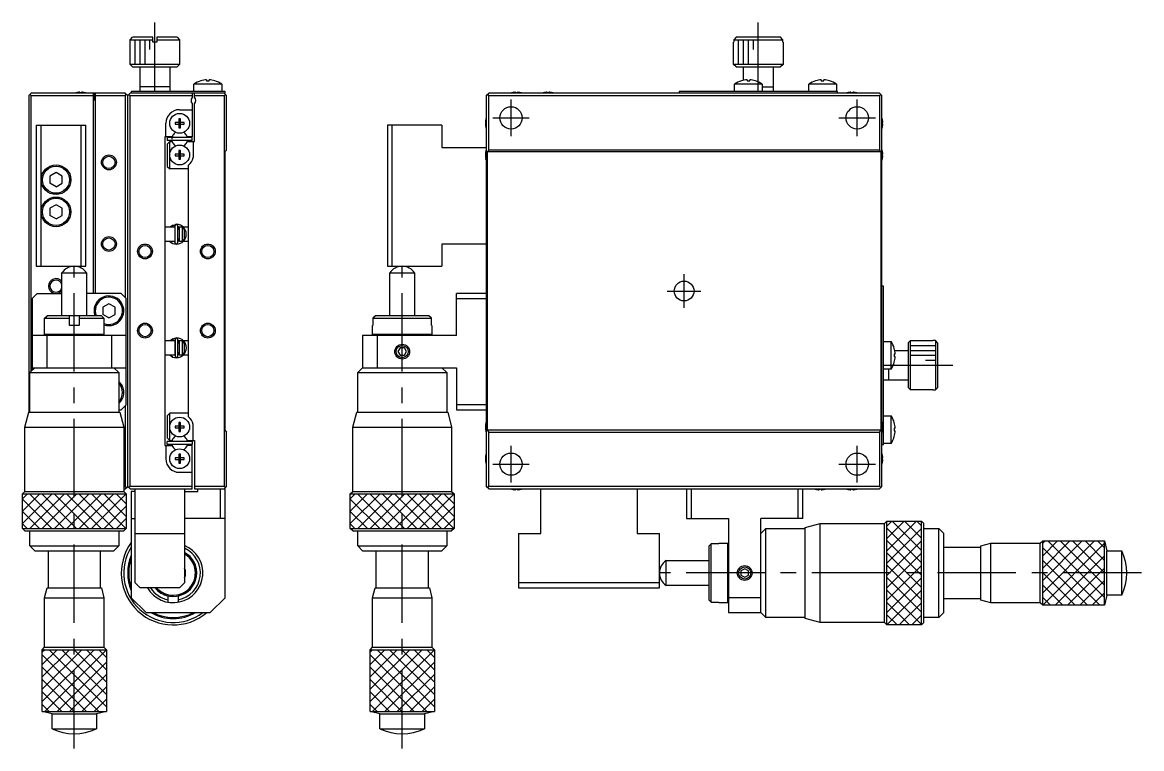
# Model space of a CAD drawing. Extents: x -3 to 483, y -8 to 308.
# Drawn here: x 257.1 to 483.4, y 85.8 to 232.6 of the extents above; entities that cross this region are included whole.
import ezdxf

# ---------------------------------------------------------------- set-up
doc = ezdxf.new("R2010")
doc.units = 0
doc.header["$LTSCALE"] = 0.5
doc.linetypes.add('CENTER', pattern=[50.8, 31.75, -6.35, 6.35, -6.35])
for name, color, linetype in [('MSM_CENTER', 1, 'CENTER'), ('MSM_CONTINUOUS', 7, 'CONTINUOUS'), ('MSM_NARROW', 5, 'CONTINUOUS')]:
    doc.layers.add(name, color=color, linetype=linetype)

msp = doc.modelspace()

# ---------------------------------------------------------------- linework, layer by layer
at = {"layer": 'MSM_CENTER'}
for p, q in [((283.94, 218.62), (283.94, 232.62)), ((405.94, 218.62), (405.94, 232.62)), ((355.94, 209.62), (355.94, 217.02)), ((425.94, 209.62), (425.94, 217.02)), ((352.24, 213.32), (359.64, 213.32)), ((422.24, 213.32), (429.64, 213.32)), ((267.64, 85.82), (267.64, 183.32)), ((333.94, 85.82), (333.94, 183.32)), ((390.94, 174.92), (390.94, 181.72)), ((387.54, 178.32), (394.34, 178.32)), ((431.24, 163.32), (445.24, 163.32)), ((355.94, 139.62), (355.94, 147.02)), ((425.94, 139.62), (425.94, 147.02)), ((352.24, 143.32), (359.64, 143.32)), ((422.24, 143.32), (429.64, 143.32)), ((483.44, 121.32), (385.94, 121.32))]:
    msp.add_line(p, q, dxfattribs=at)
at = {"layer": 'MSM_CONTINUOUS'}
for p, q in [((278.94, 229.12), (279.44, 229.62)), ((278.94, 229.12), (283.54, 229.12)), ((278.94, 224.12), (278.94, 229.12)), ((283.54, 229.62), (279.44, 229.62)), ((283.54, 228.62), (283.54, 229.62)), ((284.34, 228.62), (283.54, 228.62)), ((284.34, 229.62), (284.34, 228.62)), ((288.44, 229.62), (284.34, 229.62)), ((284.34, 229.12), (288.94, 229.12)), ((288.44, 229.62), (288.94, 229.12)), ((288.94, 229.12), (288.94, 224.12)), ((400.96, 228.62), (400.94, 228.62)), ((400.94, 224.12), (400.94, 228.62)), ((401.46, 229.62), (400.96, 229.12)), ((400.96, 229.12), (410.93, 229.12)), ((400.96, 229.12), (400.96, 228.62)), ((410.43, 229.62), (401.46, 229.62)), ((410.93, 229.12), (410.43, 229.62)), ((410.93, 228.62), (410.93, 229.12)), ((410.94, 228.62), (410.93, 228.62)), ((410.94, 228.62), (410.94, 224.12)), ((288.94, 224.12), (278.94, 224.12)), ((279.44, 223.62), (278.94, 224.12)), ((288.94, 224.12), (288.44, 223.62)), ((410.94, 224.12), (400.94, 224.12)), ((401.44, 223.62), (400.94, 224.12)), ((410.94, 224.12), (410.44, 223.62)), ((279.44, 223.62), (288.44, 223.62)), ((280.94, 218.62), (280.94, 223.62)), ((286.94, 223.62), (286.94, 218.62)), ((401.44, 223.62), (410.44, 223.62)), ((402.94, 220.91), (402.94, 223.62)), ((408.94, 223.62), (408.94, 218.62)), ((286.94, 219.62), (280.94, 219.62)), ((297.44, 220.16), (291.84, 220.16)), ((291.84, 218.62), (291.84, 220.16)), ((293.24, 220.82), (293.24, 220.81)), ((294.38, 221.01), (294.38, 220.81)), ((294.38, 220.81), (294.9, 220.81)), ((294.9, 220.81), (294.9, 221.01)), ((296.04, 220.81), (296.05, 220.82)), ((297.44, 220.16), (297.44, 218.62)), ((406.74, 220.16), (401.14, 220.16)), ((401.14, 218.62), (401.14, 220.16)), ((402.54, 220.82), (402.54, 220.81)), ((403.68, 221.01), (403.68, 220.81)), ((403.68, 220.81), (404.2, 220.81)), ((404.2, 220.81), (404.2, 221.01)), ((405.34, 220.81), (405.35, 220.82)), ((406.74, 220.16), (406.74, 218.62)), ((406.74, 219.62), (408.94, 219.62)), ((421.74, 220.16), (416.14, 220.16)), ((416.14, 218.62), (416.14, 220.16)), ((417.54, 220.82), (417.54, 220.81)), ((418.68, 221.01), (418.68, 220.81)), ((418.68, 220.81), (419.2, 220.81)), ((419.2, 220.81), (419.2, 221.01)), ((420.34, 220.81), (420.35, 220.82)), ((421.74, 220.16), (421.74, 218.62)), ((258.44, 217.82), (258.94, 218.32)), ((258.44, 217.82), (258.44, 153.82)), ((258.69, 218.07), (258.94, 217.82)), ((277.94, 218.32), (258.94, 218.32)), ((258.94, 217.82), (271.44, 217.82)), ((258.94, 162.12), (258.94, 217.82)), ((268.05, 218.4), (268.06, 218.39)), ((268.76, 218.51), (268.76, 218.39)), ((268.76, 218.39), (269.12, 218.39)), ((269.12, 218.39), (269.12, 218.51)), ((269.83, 218.39), (269.83, 218.4)), ((271.44, 218.32), (271.44, 177.82)), ((271.64, 218.32), (271.64, 216.92)), ((271.94, 177.82), (271.94, 218.32)), ((271.94, 217.82), (277.94, 217.82)), ((277.94, 218.32), (278.44, 217.82)), ((278.19, 218.07), (277.94, 217.82)), ((277.94, 217.82), (277.94, 177.02)), ((278.44, 217.82), (278.94, 218.32)), ((278.44, 138.82), (278.44, 217.82)), ((278.69, 218.07), (278.94, 217.82)), ((298.14, 218.32), (278.94, 218.32)), ((278.94, 217.82), (291.44, 217.82)), ((278.94, 138.82), (278.94, 217.82)), ((298.14, 218.62), (279.14, 218.62)), ((279.14, 218.62), (279.14, 218.32)), ((291.44, 218.32), (291.44, 217.42)), ((291.94, 217.48), (291.94, 218.32)), ((291.94, 217.82), (297.94, 217.82)), ((297.94, 218.32), (298.44, 217.82)), ((297.94, 217.82), (298.19, 218.07)), ((297.94, 217.82), (297.94, 138.82)), ((298.14, 218.32), (298.14, 218.62)), ((298.44, 206.82), (298.44, 217.82)), ((350.94, 217.82), (351.44, 218.32)), ((350.94, 217.82), (350.94, 138.82)), ((351.19, 218.07), (351.44, 217.82)), ((430.44, 218.32), (351.44, 218.32)), ((351.44, 217.82), (430.44, 217.82)), ((351.44, 206.82), (351.44, 217.82)), ((356.15, 218.4), (356.16, 218.39)), ((356.86, 218.51), (356.86, 218.39)), ((356.86, 218.39), (357.22, 218.39)), ((357.22, 218.39), (357.22, 218.51)), ((357.93, 218.39), (357.93, 218.4)), ((362.55, 218.4), (362.56, 218.39)), ((363.26, 218.51), (363.26, 218.39)), ((363.26, 218.39), (363.62, 218.39)), ((363.62, 218.39), (363.62, 218.51)), ((364.33, 218.39), (364.33, 218.4)), ((389.94, 218.62), (389.94, 218.32)), ((421.94, 218.62), (389.94, 218.62)), ((421.94, 218.32), (421.94, 218.62)), ((423.95, 218.4), (423.96, 218.39)), ((424.66, 218.51), (424.66, 218.39)), ((424.66, 218.39), (425.02, 218.39)), ((425.02, 218.39), (425.02, 218.51)), ((425.73, 218.39), (425.73, 218.4)), ((430.94, 217.82), (430.44, 218.32)), ((430.44, 217.82), (430.69, 218.07)), ((430.44, 217.82), (430.44, 206.82)), ((430.94, 138.82), (430.94, 217.82)), ((271.44, 216.92), (271.64, 216.92)), ((291.44, 216.22), (291.44, 209.52)), ((291.94, 208.52), (291.94, 216.16)), ((288.76, 213.11), (288.76, 212.4)), ((289.12, 213.11), (288.76, 213.11)), ((288.89, 214.97), (291.44, 214.97)), ((289.12, 212.4), (289.12, 213.11)), ((350.87, 213.11), (350.87, 213.11)), ((431.02, 213.11), (431.01, 213.11)), ((259.94, 211.82), (269.94, 211.82)), ((259.94, 211.82), (259.94, 183.32)), ((260.94, 183.32), (260.94, 211.82)), ((268.94, 211.82), (268.94, 183.32)), ((269.94, 183.32), (269.94, 211.82)), ((286.14, 209.52), (286.14, 212.22)), ((288.06, 212.4), (288.06, 212.04)), ((288.76, 212.4), (288.06, 212.4)), ((288.06, 212.04), (288.76, 212.04)), ((288.77, 212.39), (288.76, 212.4)), ((288.77, 212.05), (288.76, 212.04)), ((288.76, 212.04), (288.76, 211.34)), ((288.76, 211.34), (289.12, 211.34)), ((289.11, 212.39), (288.77, 212.39)), ((288.77, 212.39), (288.77, 212.05)), ((288.77, 212.05), (289.11, 212.05)), ((289.11, 212.39), (289.12, 212.4)), ((289.11, 212.05), (289.11, 212.39)), ((289.11, 212.05), (289.12, 212.04)), ((289.83, 212.4), (289.12, 212.4)), ((289.12, 212.04), (289.83, 212.04)), ((289.12, 211.34), (289.12, 212.04)), ((289.83, 212.04), (289.83, 212.4)), ((330.94, 211.82), (330.94, 183.32)), ((341.94, 211.82), (330.94, 211.82)), ((331.94, 183.32), (331.94, 211.82)), ((341.94, 211.82), (341.94, 207.32)), ((350.87, 212.4), (350.75, 212.4)), ((350.75, 212.04), (350.87, 212.04)), ((350.87, 212.04), (350.87, 212.4)), ((350.87, 211.33), (350.87, 211.34)), ((431.01, 212.4), (431.01, 212.04)), ((431.13, 212.4), (431.01, 212.4)), ((431.01, 212.04), (431.13, 212.04)), ((431.01, 211.34), (431.02, 211.33)), ((285.94, 209.52), (285.94, 147.12)), ((287.4, 209.52), (285.94, 209.52)), ((291.44, 209.32), (286.44, 209.32)), ((286.44, 209.32), (286.44, 208.72)), ((291.44, 208.72), (286.44, 208.72)), ((286.94, 208.52), (286.44, 208.02)), ((286.94, 203.02), (286.94, 208.52)), ((286.94, 208.52), (287.4, 208.52)), ((287.57, 209.82), (287.4, 209.52)), ((287.4, 208.52), (287.57, 208.23)), ((290.49, 209.52), (290.32, 209.82)), ((290.32, 208.23), (290.49, 208.52)), ((291.44, 209.52), (290.49, 209.52)), ((290.49, 208.52), (291.94, 208.52)), ((291.44, 208.72), (291.44, 209.32)), ((291.64, 208.52), (291.64, 205.3)), ((286.44, 208.02), (286.44, 203.52)), ((288.06, 206), (288.06, 205.64)), ((288.76, 206), (288.06, 206)), ((288.76, 206.71), (288.76, 206)), ((289.12, 206.71), (288.76, 206.71)), ((288.77, 205.99), (288.76, 206)), ((289.11, 205.99), (288.77, 205.99)), ((288.77, 205.99), (288.77, 205.65)), ((289.11, 205.99), (289.12, 206)), ((289.11, 205.65), (289.11, 205.99)), ((289.12, 206), (289.12, 206.71)), ((289.83, 206), (289.12, 206)), ((289.83, 205.64), (289.83, 206)), ((298.44, 206.82), (298.09, 206.47)), ((298.09, 206.47), (298.09, 150.17)), ((341.94, 207.32), (350.94, 207.32)), ((350.87, 206), (350.75, 206)), ((350.87, 206.71), (350.87, 206.71)), ((350.87, 205.64), (350.87, 206)), ((351.44, 206.82), (351.09, 206.47)), ((430.79, 206.47), (351.09, 206.47)), ((351.09, 206.47), (351.09, 150.17)), ((430.44, 206.82), (351.44, 206.82)), ((430.79, 206.47), (430.44, 206.82)), ((430.79, 150.17), (430.79, 206.47)), ((431.02, 206.71), (431.01, 206.71)), ((431.01, 206), (431.01, 205.64)), ((431.13, 206), (431.01, 206)), ((288.06, 205.64), (288.76, 205.64)), ((288.77, 205.65), (288.76, 205.64)), ((288.76, 205.64), (288.76, 204.94)), ((288.76, 204.94), (289.12, 204.94)), ((288.77, 205.65), (289.11, 205.65)), ((289.11, 205.65), (289.12, 205.64)), ((289.12, 205.64), (289.83, 205.64)), ((289.12, 204.94), (289.12, 205.64)), ((290.74, 152.9), (290.74, 203.74)), ((350.75, 205.64), (350.87, 205.64)), ((350.87, 204.93), (350.87, 204.94)), ((431.01, 205.64), (431.13, 205.64)), ((431.01, 204.94), (431.02, 204.93)), ((263.94, 202.26), (262.69, 201.54)), ((262.69, 201.54), (262.69, 200.1)), ((265.19, 201.54), (263.94, 202.26)), ((265.19, 200.1), (265.19, 201.54)), ((286.44, 203.52), (286.94, 203.02)), ((290.74, 203.02), (286.94, 203.02)), ((263.94, 199.38), (262.69, 200.1)), ((263.94, 199.38), (265.19, 200.1)), ((263.94, 195.76), (262.69, 195.04)), ((262.69, 195.04), (262.69, 193.6)), ((265.19, 195.04), (263.94, 195.76)), ((265.19, 193.6), (265.19, 195.04)), ((263.94, 192.88), (262.69, 193.6)), ((263.94, 192.88), (265.19, 193.6)), ((285.94, 191.32), (287.94, 191.32)), ((286.99, 191.32), (287.52, 191.65)), ((287.47, 191.63), (287.51, 191.64)), ((287.51, 191.64), (288.26, 191.8)), ((287.51, 191.64), (287.62, 191.32)), ((287.52, 191.65), (288.07, 191.65)), ((287.94, 191.32), (287.94, 188.32)), ((288.06, 190.98), (287.94, 191.21)), ((287.94, 190.82), (288.06, 190.82)), ((288.06, 188.03), (288.06, 191.58)), ((288.51, 191.58), (288.51, 188.03)), ((288.94, 191.21), (288.51, 191.34)), ((288.51, 190.82), (288.94, 190.82)), ((288.74, 190.82), (288.74, 191.29)), ((288.94, 188.32), (288.94, 191.32)), ((288.94, 191.32), (289.44, 191.32)), ((289.44, 191.32), (289.44, 188.32)), ((289.94, 190.74), (289.44, 191.27)), ((289.59, 191.32), (290.74, 191.32)), ((289.94, 188.9), (289.94, 190.74)), ((287.94, 188.32), (285.94, 188.32)), ((287.52, 187.96), (287.49, 187.97)), ((287.52, 187.96), (287.52, 187.96)), ((287.52, 187.96), (287.52, 187.96)), ((287.52, 187.96), (287.52, 187.96)), ((287.56, 187.94), (287.52, 187.96)), ((287.57, 187.94), (287.56, 187.94)), ((287.58, 187.94), (287.57, 187.94)), ((287.57, 187.94), (287.57, 187.94)), ((287.57, 187.94), (287.57, 187.94)), ((287.57, 187.94), (287.57, 187.94)), ((287.57, 187.94), (287.57, 187.94)), ((287.57, 187.94), (287.57, 187.94)), ((287.57, 187.94), (287.57, 187.94)), ((287.83, 188.32), (287.94, 188.29)), ((288.06, 188.82), (287.94, 188.82)), ((287.94, 188.4), (288.06, 188.63)), ((287.94, 188.29), (288.06, 188.27)), ((288.94, 188.82), (288.51, 188.82)), ((288.74, 188.32), (288.74, 188.82)), ((289.44, 188.32), (288.94, 188.32)), ((289.44, 188.38), (289.94, 188.9)), ((290.74, 188.32), (289.63, 188.32)), ((289.63, 188.32), (289.63, 188.32)), ((341.94, 187.82), (341.94, 183.32)), ((350.94, 187.82), (341.94, 187.82)), ((259.94, 183.32), (269.94, 183.32)), ((330.94, 183.32), (341.94, 183.32)), ((265.14, 181.98), (270.14, 181.98)), ((265.14, 173.32), (265.14, 181.98)), ((270.14, 181.98), (270.14, 173.32)), ((331.44, 181.98), (336.44, 181.98)), ((331.44, 173.32), (331.44, 181.98)), ((336.44, 181.98), (336.44, 173.32)), ((431.24, 179.32), (430.94, 179.32)), ((431.24, 147.32), (431.24, 179.32)), ((259.14, 176.82), (260.14, 177.82)), ((259.14, 176.82), (259.14, 162.32)), ((260.14, 177.82), (265.14, 177.82)), ((277.14, 177.82), (270.14, 177.82)), ((277.14, 177.82), (278.14, 176.82)), ((278.14, 155.32), (278.14, 176.82)), ((344.94, 169.32), (344.94, 177.82)), ((350.94, 177.82), (344.94, 177.82)), ((344.94, 176.82), (350.94, 176.82)), ((274.64, 175.76), (273.39, 175.04)), ((273.39, 175.04), (273.39, 173.6)), ((275.89, 175.04), (274.64, 175.76)), ((275.89, 173.6), (275.89, 175.04)), ((261.64, 172.82), (262.14, 173.32)), ((261.64, 172.82), (266.64, 172.82)), ((261.64, 169.52), (261.64, 172.82)), ((268.59, 173.32), (262.14, 173.32)), ((266.64, 171.32), (266.64, 173.32)), ((268.64, 173.32), (268.64, 171.32)), ((273.14, 173.32), (268.64, 173.32)), ((268.64, 172.82), (273.64, 172.82)), ((273.14, 173.32), (273.64, 172.82)), ((274.64, 172.88), (273.39, 173.6)), ((273.64, 172.82), (273.64, 169.52)), ((274.64, 172.88), (275.89, 173.6)), ((328.53, 173.32), (328.03, 172.82)), ((328.03, 172.82), (339.86, 172.82)), ((328.03, 172.82), (328.03, 171.32)), ((339.35, 173.32), (328.53, 173.32)), ((339.86, 172.82), (339.35, 173.32)), ((339.86, 171.32), (339.86, 172.82)), ((268.64, 171.32), (266.64, 171.32)), ((328.03, 171.32), (327.94, 171.32)), ((327.94, 169.52), (327.94, 171.32)), ((339.94, 171.32), (339.86, 171.32)), ((339.94, 171.32), (339.94, 169.52)), ((278.14, 169.32), (259.14, 169.32)), ((273.64, 169.52), (261.64, 169.52)), ((261.84, 169.32), (261.64, 169.52)), ((262.14, 162.82), (262.14, 169.32)), ((273.64, 169.52), (273.44, 169.32)), ((275.14, 169.32), (275.14, 162.82)), ((285.94, 168.32), (287.94, 168.32)), ((286.95, 168.32), (287.53, 168.68)), ((287.48, 168.67), (288.27, 168.84)), ((287.52, 168.68), (287.65, 168.32)), ((287.53, 168.69), (288.08, 168.68)), ((287.94, 168.32), (287.94, 165.32)), ((288.07, 168.02), (287.94, 168.25)), ((287.94, 167.82), (288.07, 167.82)), ((288.07, 165.07), (288.07, 168.62)), ((288.52, 168.62), (288.52, 165.07)), ((288.94, 168.25), (288.52, 168.38)), ((288.52, 167.82), (288.94, 167.82)), ((288.74, 167.82), (288.74, 168.32)), ((288.74, 168.32), (288.76, 168.32)), ((288.76, 168.32), (288.76, 168.32)), ((288.76, 168.32), (288.76, 168.32)), ((288.94, 165.32), (288.94, 168.32)), ((288.94, 168.32), (289.44, 168.32)), ((289.44, 168.32), (289.44, 165.32)), ((289.94, 167.74), (289.44, 168.27)), ((289.64, 168.32), (290.74, 168.32)), ((289.94, 165.9), (289.94, 167.74)), ((325.94, 169.32), (325.94, 162.82)), ((344.94, 169.32), (325.94, 169.32)), ((339.94, 169.52), (327.94, 169.52)), ((328.14, 169.32), (327.94, 169.52)), ((328.94, 162.82), (328.94, 169.32)), ((339.94, 169.52), (339.74, 169.32)), ((431.24, 168.12), (432.79, 168.12)), ((432.79, 162.52), (432.79, 168.12)), ((436.24, 167.82), (436.74, 168.32)), ((436.24, 167.82), (436.24, 158.82)), ((436.74, 158.32), (436.74, 168.32)), ((436.74, 168.32), (441.24, 168.32)), ((441.24, 168.31), (441.24, 168.32)), ((441.74, 168.31), (441.24, 168.31)), ((441.74, 168.31), (441.74, 158.34)), ((442.24, 167.8), (441.74, 168.31)), ((442.24, 158.84), (442.24, 167.8)), ((287.94, 165.32), (285.94, 165.32)), ((288.07, 165.82), (287.94, 165.82)), ((287.94, 165.43), (288.07, 165.67)), ((287.94, 165.33), (288.07, 165.31)), ((288.94, 165.82), (288.52, 165.82)), ((288.74, 165.36), (288.74, 165.82)), ((289.44, 165.32), (288.94, 165.32)), ((289.44, 165.38), (289.94, 165.9)), ((290.74, 165.32), (289.6, 165.32)), ((333.51, 166.82), (333.08, 166.07)), ((333.08, 166.07), (333.51, 165.32)), ((334.38, 166.82), (333.51, 166.82)), ((333.51, 165.32), (334.38, 165.32)), ((334.81, 166.07), (334.38, 166.82)), ((334.38, 165.32), (334.81, 166.07)), ((433.44, 166.72), (433.44, 166.72)), ((433.44, 165.58), (433.44, 165.06)), ((433.63, 165.58), (433.44, 165.58)), ((433.53, 166.32), (436.24, 166.32)), ((287.53, 165), (287.5, 165.01)), ((287.53, 165), (287.53, 165)), ((287.53, 165), (287.53, 165)), ((287.53, 165), (287.53, 165)), ((287.57, 164.98), (287.53, 165)), ((287.58, 164.98), (287.57, 164.98)), ((287.57, 164.98), (287.57, 164.98)), ((287.58, 164.97), (287.58, 164.98)), ((287.58, 164.98), (287.58, 164.98)), ((287.58, 164.98), (287.58, 164.98)), ((287.58, 164.98), (287.58, 164.98)), ((287.58, 164.98), (287.58, 164.98)), ((287.58, 164.97), (287.58, 164.97)), ((433.44, 165.06), (433.63, 165.06)), ((433.44, 163.92), (433.44, 163.92)), ((258.64, 161.82), (259.64, 162.82)), ((258.64, 161.82), (276.64, 161.82)), ((258.64, 153.82), (258.64, 161.82)), ((259.14, 162.82), (278.14, 162.82)), ((275.64, 162.82), (276.64, 161.82)), ((276.64, 161.82), (276.64, 153.82)), ((324.94, 161.82), (325.94, 162.82)), ((324.94, 161.82), (342.94, 161.82)), ((324.94, 153.82), (324.94, 161.82)), ((325.94, 162.82), (344.94, 162.82)), ((341.94, 162.82), (342.94, 161.82)), ((342.94, 161.82), (342.94, 153.82)), ((344.94, 162.82), (344.94, 154.32)), ((432.79, 162.52), (431.24, 162.52)), ((432.24, 162.52), (432.24, 160.32)), ((436.24, 160.32), (431.24, 160.32)), ((436.74, 158.32), (436.24, 158.82)), ((441.74, 158.34), (442.24, 158.84)), ((441.24, 158.32), (436.74, 158.32)), ((441.24, 158.32), (441.24, 158.34)), ((441.24, 158.34), (441.74, 158.34)), ((276.64, 154.32), (277.14, 154.32)), ((278.14, 155.32), (277.14, 154.32)), ((277.94, 155.12), (277.94, 138.82)), ((350.94, 155.32), (344.94, 155.32)), ((344.94, 154.32), (350.94, 154.32)), ((257.64, 150.82), (258.44, 153.82)), ((258.44, 153.82), (276.84, 153.82)), ((276.84, 153.82), (277.64, 150.82)), ((286.94, 153.62), (286.44, 153.12)), ((286.44, 153.12), (286.44, 148.62)), ((290.74, 153.62), (286.94, 153.62)), ((286.94, 148.12), (286.94, 153.62)), ((288.76, 151.71), (288.76, 151)), ((289.12, 151.71), (288.76, 151.71)), ((289.12, 151), (289.12, 151.71)), ((323.94, 150.82), (324.74, 153.82)), ((324.74, 153.82), (343.14, 153.82)), ((343.14, 153.82), (343.94, 150.82)), ((350.87, 151.71), (350.87, 151.71)), ((431.02, 151.71), (431.01, 151.71)), ((431.24, 153.12), (432.79, 153.12)), ((432.79, 147.52), (432.79, 153.12)), ((433.44, 151.72), (433.44, 151.72)), ((257.64, 150.82), (277.64, 150.82)), ((257.64, 137.82), (257.64, 150.82)), ((277.64, 150.82), (277.64, 137.82)), ((288.06, 151), (288.06, 150.64)), ((288.76, 151), (288.06, 151)), ((288.06, 150.64), (288.76, 150.64)), ((288.77, 150.99), (288.76, 151)), ((288.77, 150.65), (288.76, 150.64)), ((288.76, 150.64), (288.76, 149.94)), ((288.76, 149.94), (289.12, 149.94)), ((289.11, 150.99), (288.77, 150.99)), ((288.77, 150.99), (288.77, 150.65)), ((288.77, 150.65), (289.11, 150.65)), ((289.11, 150.99), (289.12, 151)), ((289.11, 150.65), (289.11, 150.99)), ((289.11, 150.65), (289.12, 150.64)), ((289.83, 151), (289.12, 151)), ((289.12, 150.64), (289.83, 150.64)), ((289.12, 149.94), (289.12, 150.64)), ((289.83, 150.64), (289.83, 151)), ((291.64, 148.12), (291.64, 151.34)), ((298.09, 150.17), (298.44, 149.82)), ((298.44, 138.82), (298.44, 149.82)), ((323.94, 150.82), (343.94, 150.82)), ((323.94, 137.82), (323.94, 150.82)), ((343.94, 150.82), (343.94, 137.82)), ((350.87, 151), (350.75, 151)), ((350.75, 150.64), (350.87, 150.64)), ((350.87, 150.64), (350.87, 151)), ((350.87, 149.93), (350.87, 149.94)), ((430.79, 150.17), (351.09, 150.17)), ((351.09, 150.17), (351.44, 149.82)), ((351.44, 149.82), (430.44, 149.82)), ((351.44, 138.82), (351.44, 149.82)), ((430.44, 149.82), (430.79, 150.17)), ((430.44, 149.82), (430.44, 138.82)), ((431.01, 151), (431.01, 150.64)), ((431.13, 151), (431.01, 151)), ((431.01, 150.64), (431.13, 150.64)), ((431.01, 149.94), (431.02, 149.93)), ((433.44, 150.58), (433.44, 150.06)), ((433.63, 150.58), (433.44, 150.58)), ((433.44, 150.06), (433.63, 150.06)), ((285.94, 147.12), (287.4, 147.12)), ((286.14, 147.12), (286.14, 144.42)), ((286.44, 148.62), (286.94, 148.12)), ((291.44, 147.92), (286.44, 147.92)), ((286.44, 147.32), (286.44, 147.92)), ((291.44, 147.32), (286.44, 147.32)), ((286.94, 148.12), (287.4, 148.12)), ((287.4, 148.12), (287.57, 148.42)), ((287.57, 146.83), (287.4, 147.12)), ((290.32, 148.42), (290.49, 148.12)), ((290.49, 147.12), (290.32, 146.83)), ((290.49, 148.12), (291.94, 148.12)), ((291.44, 147.12), (290.49, 147.12)), ((291.44, 147.92), (291.44, 147.32)), ((291.44, 138.32), (291.44, 147.12)), ((291.94, 148.12), (291.94, 138.32)), ((430.94, 147.32), (431.24, 147.32)), ((432.79, 147.52), (431.24, 147.52)), ((433.44, 148.92), (433.44, 148.92)), ((288.76, 145.31), (288.76, 144.6)), ((289.12, 145.31), (288.76, 145.31)), ((289.12, 144.6), (289.12, 145.31)), ((350.87, 145.31), (350.87, 145.31)), ((431.02, 145.31), (431.01, 145.31)), ((288.06, 144.6), (288.06, 144.24)), ((288.76, 144.6), (288.06, 144.6)), ((288.06, 144.24), (288.76, 144.24)), ((288.77, 144.59), (288.76, 144.6)), ((288.77, 144.25), (288.76, 144.24)), ((288.76, 144.24), (288.76, 143.54)), ((288.76, 143.54), (289.12, 143.54)), ((289.11, 144.59), (288.77, 144.59)), ((288.77, 144.59), (288.77, 144.25)), ((288.77, 144.25), (289.11, 144.25)), ((289.11, 144.59), (289.12, 144.6)), ((289.11, 144.25), (289.11, 144.59)), ((289.11, 144.25), (289.12, 144.24)), ((289.83, 144.6), (289.12, 144.6)), ((289.12, 144.24), (289.83, 144.24)), ((289.12, 143.54), (289.12, 144.24)), ((289.83, 144.24), (289.83, 144.6)), ((350.87, 144.6), (350.75, 144.6)), ((350.75, 144.24), (350.87, 144.24)), ((350.87, 144.24), (350.87, 144.6)), ((350.87, 143.53), (350.87, 143.54)), ((431.01, 144.6), (431.01, 144.24)), ((431.13, 144.6), (431.01, 144.6)), ((431.01, 144.24), (431.13, 144.24)), ((431.01, 143.54), (431.02, 143.53)), ((288.89, 141.67), (291.44, 141.67)), ((277.94, 138.82), (277.64, 138.82)), ((277.64, 138.32), (277.94, 138.32)), ((277.94, 138.82), (278.19, 138.57)), ((277.94, 138.32), (278.44, 138.82)), ((278.44, 138.82), (278.94, 138.32)), ((278.94, 138.82), (278.69, 138.57)), ((291.44, 138.82), (278.94, 138.82)), ((278.94, 138.32), (291.44, 138.32)), ((279.94, 119.32), (279.94, 138.32)), ((289.94, 138.32), (289.94, 119.32)), ((297.94, 138.82), (291.94, 138.82)), ((291.94, 138.32), (298.14, 138.32)), ((292.64, 137.82), (292.64, 138.32)), ((297.14, 138.32), (297.14, 132.32)), ((298.44, 138.82), (297.94, 138.32)), ((298.19, 138.57), (297.94, 138.82)), ((298.14, 116.32), (298.14, 138.32)), ((351.44, 138.32), (350.94, 138.82)), ((351.44, 138.82), (351.19, 138.57)), ((430.44, 138.82), (351.44, 138.82)), ((351.44, 138.32), (430.44, 138.32)), ((356.16, 138.25), (356.15, 138.25)), ((356.86, 138.25), (356.86, 138.13)), ((357.22, 138.25), (356.86, 138.25)), ((357.22, 138.13), (357.22, 138.25)), ((357.93, 138.25), (357.93, 138.25)), ((361.94, 129.32), (361.94, 138.32)), ((381.44, 138.32), (381.44, 129.32)), ((391.44, 138.32), (391.44, 132.32)), ((392.44, 132.32), (392.44, 138.32)), ((413.94, 138.32), (413.94, 132.32)), ((414.94, 132.32), (414.94, 138.32)), ((417.56, 138.25), (417.55, 138.25)), ((418.26, 138.25), (418.26, 138.13)), ((418.62, 138.25), (418.26, 138.25)), ((418.62, 138.13), (418.62, 138.25)), ((419.33, 138.25), (419.33, 138.25)), ((423.96, 138.25), (423.95, 138.25)), ((424.66, 138.25), (424.66, 138.13)), ((425.02, 138.25), (424.66, 138.25)), ((425.02, 138.13), (425.02, 138.25)), ((425.73, 138.25), (425.73, 138.25)), ((430.44, 138.32), (430.94, 138.82)), ((430.69, 138.57), (430.44, 138.82)), ((257.14, 137.32), (257.64, 137.82)), ((257.14, 137.32), (278.14, 137.32)), ((257.14, 130.32), (257.14, 137.32)), ((257.64, 137.82), (277.64, 137.82)), ((277.64, 137.82), (278.14, 137.32)), ((278.14, 137.32), (278.14, 130.32)), ((279.94, 137.82), (279.14, 137.82)), ((279.14, 137.82), (279.14, 116.32)), ((289.94, 137.82), (292.64, 137.82)), ((323.44, 137.32), (323.94, 137.82)), ((323.44, 137.32), (344.44, 137.32)), ((323.44, 130.32), (323.44, 137.32)), ((323.94, 137.82), (343.94, 137.82)), ((343.94, 137.82), (344.44, 137.32)), ((344.44, 137.32), (344.44, 130.32)), ((279.14, 132.32), (279.94, 132.32)), ((298.14, 132.32), (289.94, 132.32)), ((391.44, 132.32), (399.94, 132.32)), ((399.94, 132.32), (399.94, 113.32)), ((414.94, 132.32), (406.44, 132.32)), ((406.44, 113.32), (406.44, 132.32)), ((415.44, 130.52), (418.44, 131.32)), ((418.44, 111.32), (418.44, 131.32)), ((418.44, 131.32), (431.44, 131.32)), ((431.44, 131.32), (431.94, 131.82)), ((431.44, 111.32), (431.44, 131.32)), ((431.94, 110.82), (431.94, 131.82)), ((431.94, 131.82), (438.94, 131.82)), ((438.94, 110.82), (438.94, 131.82)), ((438.94, 131.82), (439.44, 131.32)), ((439.44, 111.32), (439.44, 131.32)), ((257.14, 130.32), (278.14, 130.32)), ((257.64, 129.82), (257.14, 130.32)), ((257.64, 129.82), (277.64, 129.82)), ((258.64, 126.82), (258.64, 129.82)), ((276.64, 129.82), (276.64, 126.82)), ((278.14, 130.32), (277.64, 129.82)), ((279.94, 129.32), (289.94, 129.32)), ((323.44, 130.32), (344.44, 130.32)), ((323.94, 129.82), (323.44, 130.32)), ((323.94, 129.82), (343.94, 129.82)), ((324.94, 126.82), (324.94, 129.82)), ((342.94, 129.82), (342.94, 126.82)), ((344.44, 130.32), (343.94, 129.82)), ((357.44, 129.32), (361.94, 129.32)), ((357.44, 129.32), (357.44, 118.32)), ((381.44, 129.32), (385.94, 129.32)), ((385.94, 118.32), (385.94, 129.32)), ((406.44, 129.32), (407.44, 130.32)), ((407.44, 112.32), (407.44, 130.32)), ((407.44, 130.32), (415.44, 130.32)), ((415.44, 112.12), (415.44, 130.52)), ((439.44, 130.32), (442.44, 130.32)), ((442.44, 112.32), (442.44, 130.32)), ((442.44, 130.32), (443.44, 129.32)), ((443.44, 113.32), (443.44, 129.32)), ((258.64, 126.82), (276.64, 126.82)), ((259.64, 125.82), (258.64, 126.82)), ((276.64, 126.82), (275.64, 125.82)), ((324.94, 126.82), (342.94, 126.82)), ((325.94, 125.82), (324.94, 126.82)), ((342.94, 126.82), (341.94, 125.82)), ((396.44, 127.24), (395.94, 126.73)), ((395.94, 126.73), (395.94, 115.91)), ((397.94, 127.24), (396.44, 127.24)), ((396.44, 115.41), (396.44, 127.24)), ((397.94, 127.32), (397.94, 127.24)), ((397.94, 127.32), (399.74, 127.32)), ((399.74, 127.32), (399.74, 115.32)), ((399.74, 127.32), (399.94, 127.12)), ((450.94, 126.82), (452.94, 127.32)), ((450.94, 115.82), (450.94, 126.82)), ((452.94, 115.32), (452.94, 127.32)), ((452.94, 127.32), (462.94, 127.32)), ((462.94, 127.32), (463.44, 127.82)), ((462.94, 115.32), (462.94, 127.32)), ((463.44, 114.82), (463.44, 127.82)), ((463.44, 127.82), (475.94, 127.82)), ((475.94, 114.82), (475.94, 127.82)), ((475.94, 127.82), (476.44, 125.82)), ((259.64, 125.82), (275.64, 125.82)), ((262.39, 118.32), (262.39, 125.82)), ((272.89, 125.82), (272.89, 118.32)), ((325.94, 125.82), (341.94, 125.82)), ((328.69, 118.32), (328.69, 125.82)), ((339.19, 125.82), (339.19, 118.32)), ((443.44, 126.57), (450.94, 126.57)), ((476.44, 116.82), (476.44, 125.82)), ((476.44, 125.82), (479.43, 125.82)), ((479.43, 116.82), (479.43, 125.82)), ((387.28, 118.82), (387.28, 123.82)), ((387.28, 123.82), (395.94, 123.82)), ((403.19, 122.19), (402.44, 121.75)), ((402.44, 121.75), (402.44, 120.89)), ((402.44, 120.89), (403.19, 120.46)), ((403.94, 121.75), (403.19, 122.19)), ((403.19, 120.46), (403.94, 120.89)), ((403.94, 120.89), (403.94, 121.75)), ((261.64, 116.32), (262.14, 118.32)), ((262.14, 118.32), (273.14, 118.32)), ((273.14, 118.32), (273.64, 116.32)), ((280.94, 118.32), (279.94, 119.32)), ((288.94, 118.32), (280.94, 118.32)), ((289.94, 119.32), (288.94, 118.32)), ((327.94, 116.32), (328.44, 118.32)), ((328.44, 118.32), (339.44, 118.32)), ((339.44, 118.32), (339.94, 116.32)), ((385.94, 119.32), (357.44, 119.32)), ((357.44, 118.32), (385.94, 118.32)), ((395.94, 118.82), (387.28, 118.82)), ((261.64, 116.32), (273.64, 116.32)), ((261.64, 106.32), (261.64, 116.32)), ((273.64, 116.32), (273.64, 106.32)), ((282.14, 113.32), (279.14, 116.32)), ((286.64, 115.41), (286.64, 116.93)), ((288.64, 116.93), (288.64, 115.41)), ((298.14, 116.32), (295.14, 113.32)), ((327.94, 116.32), (339.94, 116.32)), ((327.94, 106.32), (327.94, 116.32)), ((339.94, 116.32), (339.94, 106.32)), ((395.94, 115.91), (396.44, 115.41)), ((399.94, 115.52), (399.74, 115.32)), ((406.44, 116.32), (399.94, 116.32)), ((450.94, 116.07), (443.44, 116.07)), ((452.94, 115.32), (450.94, 115.82)), ((476.44, 116.82), (475.94, 114.82)), ((479.43, 116.82), (476.44, 116.82)), ((282.14, 113.32), (295.14, 113.32)), ((396.44, 115.41), (397.94, 115.41)), ((397.94, 115.41), (397.94, 115.32)), ((399.74, 115.32), (397.94, 115.32)), ((399.94, 113.32), (406.44, 113.32)), ((407.44, 112.32), (406.44, 113.32)), ((443.44, 113.32), (442.44, 112.32)), ((462.94, 115.32), (452.94, 115.32)), ((463.44, 114.82), (462.94, 115.32)), ((475.94, 114.82), (463.44, 114.82)), ((415.44, 112.32), (407.44, 112.32)), ((418.44, 111.32), (415.44, 112.12)), ((431.44, 111.32), (418.44, 111.32)), ((431.94, 110.82), (431.44, 111.32)), ((439.44, 111.32), (438.94, 110.82)), ((442.44, 112.32), (439.44, 112.32)), ((438.94, 110.82), (431.94, 110.82)), ((261.14, 105.82), (261.64, 106.32)), ((261.14, 105.82), (274.14, 105.82)), ((261.14, 93.32), (261.14, 105.82)), ((261.64, 106.32), (273.64, 106.32)), ((273.64, 106.32), (274.14, 105.82)), ((274.14, 105.82), (274.14, 93.32)), ((327.44, 105.82), (327.94, 106.32)), ((327.44, 105.82), (340.44, 105.82)), ((327.44, 93.32), (327.44, 105.82)), ((327.94, 106.32), (339.94, 106.32)), ((339.94, 106.32), (340.44, 105.82)), ((340.44, 105.82), (340.44, 93.32)), ((261.14, 93.32), (274.14, 93.32)), ((263.14, 92.82), (261.14, 93.32)), ((263.14, 92.82), (272.14, 92.82)), ((263.14, 89.83), (263.14, 92.82)), ((274.14, 93.32), (272.14, 92.82)), ((272.14, 92.82), (272.14, 89.83)), ((327.44, 93.32), (340.44, 93.32)), ((329.44, 92.82), (327.44, 93.32)), ((329.44, 92.82), (338.44, 92.82)), ((329.44, 89.83), (329.44, 92.82)), ((340.44, 93.32), (338.44, 92.82)), ((338.44, 92.82), (338.44, 89.83)), ((263.14, 89.83), (272.14, 89.83)), ((329.44, 89.83), (338.44, 89.83))]:
    msp.add_line(p, q, dxfattribs=at)
for centre, radius in [((355.94, 213.32), 2.25), ((425.94, 213.32), 2.25), ((288.94, 212.22), 2), ((288.94, 205.82), 2), ((263.94, 200.82), 3), ((274.64, 204.32), 1.23), ((263.94, 200.82), 2.75), ((263.94, 194.32), 3), ((263.94, 194.32), 2.75), ((274.64, 187.82), 1.23), ((281.94, 186.32), 1.23), ((294.64, 186.32), 1.23), ((390.94, 178.32), 2), ((281.94, 170.32), 1.23), ((294.64, 170.32), 1.23), ((333.94, 166.07), 1.23), ((288.94, 150.82), 2), ((288.94, 144.42), 2), ((355.94, 143.32), 2.25), ((425.94, 143.32), 2.25), ((403.19, 121.32), 1.23)]:
    msp.add_circle(centre, radius, dxfattribs=at)
for centre, radius, start, end in [((294.64, 216.02), 5, 106.2858, 124.0558), ((294.64, 216.02), 4.99, 92.9848, 106.2726), ((294.64, 216.02), 4.99, 73.7274, 87.0152), ((294.64, 216.02), 5, 55.9442, 73.7142), ((403.94, 216.02), 5, 106.2858, 124.0558), ((403.94, 216.02), 4.99, 92.9848, 106.2726), ((403.94, 216.02), 4.99, 73.7274, 87.0152), ((403.94, 216.02), 5, 55.9442, 73.7142), ((418.94, 216.02), 5, 106.2858, 124.0558), ((418.94, 216.02), 4.99, 92.9848, 106.2726), ((418.94, 216.02), 4.99, 73.7274, 87.0152), ((418.94, 216.02), 5, 55.9442, 73.7142), ((268.94, 215.32), 3.2, 106.1225, 110.3641), ((268.94, 215.32), 3.19, 93.2297, 106.1067), ((268.94, 215.32), 3.19, 73.8933, 86.7703), ((268.94, 215.32), 3.2, 69.6359, 73.8775), ((292.24, 216.82), 1, 143.1301, 216.8699), ((291.19, 216.82), 1, 318.5904, 41.4096), ((357.04, 215.32), 3.2, 106.1225, 110.3641), ((357.04, 215.32), 3.19, 93.2297, 106.1067), ((357.04, 215.32), 3.19, 73.8933, 86.7703), ((357.04, 215.32), 3.2, 69.6359, 73.8775), ((363.44, 215.32), 3.2, 106.1225, 110.3641), ((363.44, 215.32), 3.19, 93.2297, 106.1067), ((363.44, 215.32), 3.19, 73.8933, 86.7703), ((363.44, 215.32), 3.2, 69.6359, 73.8775), ((424.84, 215.32), 3.2, 106.1225, 110.3641), ((424.84, 215.32), 3.19, 93.2297, 106.1067), ((424.84, 215.32), 3.19, 73.8933, 86.7703), ((424.84, 215.32), 3.2, 69.6359, 73.8775), ((288.89, 212.22), 2.75, 90, 180), ((353.94, 212.22), 3.19, 163.8933, 176.7703), ((353.94, 212.22), 3.2, 159.6359, 163.8775), ((427.94, 212.22), 3.2, 16.1225, 20.3641), ((427.94, 212.22), 3.19, 3.2297, 16.1067), ((353.94, 212.22), 3.19, 183.2297, 196.1067), ((353.94, 212.22), 3.2, 196.1225, 200.3641), ((427.94, 212.22), 3.2, 339.6359, 343.8775), ((427.94, 212.22), 3.19, 343.8933, 356.7703), ((288.94, 209.02), 1.59, 150, 180), ((288.94, 209.02), 1.59, 190.8931, 210), ((288.94, 209.02), 1.59, 135, 150), ((288.94, 209.02), 1.59, 210, 225), ((289.06, 208.91), 1.75, 121.8865, 135.0044), ((288.94, 209.02), 1.59, 120.4332, 135), ((288.83, 208.91), 1.75, 44.9956, 58.1135), ((288.94, 209.02), 1.59, 45, 59.5668), ((288.94, 209.02), 1.59, 30, 45), ((288.94, 209.02), 1.59, 315, 330), ((288.94, 209.02), 1.59, 10.8931, 30), ((288.94, 209.02), 1.59, 330, 349.107), ((289.06, 209.14), 1.75, 224.9956, 238.1135), ((288.94, 209.02), 1.59, 225, 239.5667), ((288.83, 209.14), 1.75, 301.8865, 315.0044), ((288.94, 209.02), 1.59, 300.4333, 315), ((353.94, 205.82), 3.19, 163.8933, 176.7703), ((353.94, 205.82), 3.2, 159.6359, 163.8775), ((427.94, 205.82), 3.2, 16.1225, 20.3641), ((427.94, 205.82), 3.19, 3.2297, 16.1067), ((288.94, 205.82), 2.75, 310.8852, 349.0575), ((353.94, 205.82), 3.19, 183.2297, 196.1067), ((353.94, 205.82), 3.2, 196.1225, 200.3641), ((427.94, 205.82), 3.2, 339.6359, 343.8775), ((427.94, 205.82), 3.19, 343.8933, 356.7703), ((288.29, 191.58), 0.225, 0, 180), ((288.29, 189.8), 2, 270.813, 89.262), ((288.29, 189.81), 2, 227.8968, 269.1406), ((288.29, 188.03), 0.225, 180, 0), ((267.64, 180.32), 3, 33.5573, 146.4427), ((333.94, 180.32), 3, 33.5573, 146.4427), ((263.94, 179.32), 1.23, 12.5764, 347.4236), ((274.64, 174.32), 3, 250.5288, 199.4712), ((274.64, 174.32), 2.75, 248.6763, 201.3237), ((288.3, 168.62), 0.225, 0, 180), ((288.3, 166.84), 2, 270.813, 89.262), ((428.64, 165.32), 5, 16.2858, 34.0558), ((288.3, 166.85), 2, 229.5403, 269.1362), ((428.64, 165.32), 4.99, 2.9848, 16.2726), ((288.3, 165.07), 0.225, 180, 0), ((428.64, 165.32), 5, 325.9442, 343.7142), ((428.64, 165.32), 4.99, 343.7274, 357.0152), ((274.64, 157.82), 3, 311.8103, 48.1897), ((274.64, 157.82), 2.75, 316.6582, 43.3418), ((288.94, 150.82), 2.75, 10.9425, 49.1148), ((353.94, 150.82), 3.19, 163.8933, 176.7703), ((353.94, 150.82), 3.2, 159.6359, 163.8775), ((427.94, 150.82), 3.2, 16.1225, 20.3641), ((427.94, 150.82), 3.19, 3.2297, 16.1067), ((428.64, 150.32), 5, 16.2858, 34.0558), ((428.64, 150.32), 4.99, 2.9848, 16.2726), ((353.94, 150.82), 3.19, 183.2297, 196.1067), ((353.94, 150.82), 3.2, 196.1225, 200.3641), ((427.94, 150.82), 3.2, 339.6359, 343.8775), ((427.94, 150.82), 3.19, 343.8933, 356.7703), ((428.64, 150.32), 4.99, 343.7274, 357.0152), ((288.94, 147.62), 1.59, 150, 169.1069), ((288.94, 147.62), 1.59, 190.893, 210), ((288.94, 147.62), 1.59, 135, 150), ((289.06, 147.51), 1.75, 121.8865, 135.0044), ((288.94, 147.62), 1.59, 120.4333, 135), ((288.83, 147.51), 1.75, 44.9956, 58.1135), ((288.94, 147.62), 1.59, 45, 59.5667), ((288.94, 147.62), 1.59, 30, 45), ((288.94, 147.62), 1.59, 10.8931, 30), ((288.94, 147.62), 1.59, 330, 349.107), ((428.64, 150.32), 5, 325.9442, 343.7142), ((288.94, 147.62), 1.59, 210, 225), ((289.06, 147.74), 1.75, 224.9956, 238.1135), ((288.94, 147.62), 1.59, 225, 239.5668), ((288.83, 147.74), 1.75, 301.8865, 315.0044), ((288.94, 147.62), 1.59, 300.4332, 315), ((288.94, 147.62), 1.59, 315, 330), ((353.94, 144.42), 3.19, 163.8933, 176.7703), ((353.94, 144.42), 3.2, 159.6359, 163.8775), ((427.94, 144.42), 3.2, 16.1225, 20.3641), ((427.94, 144.42), 3.19, 3.2297, 16.1067), ((288.89, 144.42), 2.75, 180, 270), ((353.94, 144.42), 3.19, 183.2297, 196.1067), ((353.94, 144.42), 3.2, 196.1225, 200.3641), ((427.94, 144.42), 3.2, 339.6359, 343.8775), ((427.94, 144.42), 3.19, 343.8933, 356.7703), ((357.04, 141.32), 3.2, 249.6359, 253.8775), ((357.04, 141.32), 3.19, 253.8933, 266.7703), ((357.04, 141.32), 3.19, 273.2297, 286.1067), ((357.04, 141.32), 3.2, 286.1225, 290.3641), ((418.44, 141.32), 3.2, 249.6359, 253.8775), ((418.44, 141.32), 3.19, 253.8933, 266.7703), ((418.44, 141.32), 3.19, 273.2297, 286.1067), ((418.44, 141.32), 3.2, 286.1225, 290.3641), ((424.84, 141.32), 3.2, 249.6359, 253.8775), ((424.84, 141.32), 3.19, 253.8933, 266.7703), ((424.84, 141.32), 3.19, 273.2297, 286.1067), ((424.84, 141.32), 3.2, 286.1225, 290.3641), ((287.64, 121.32), 10.5, 144.0494, 310.3676), ((287.64, 121.32), 6, 210, 67.4597), ((287.64, 121.32), 10, 148.2117, 306.8699), ((287.64, 121.32), 9.2, 157.505, 202.495), ((287.64, 121.32), 4.75, 219.1667, 61.0392), ((287.64, 121.32), 5.5, 280.4757, 65.2801), ((287.64, 121.32), 4.5, 282.8396, 59.2621), ((469.94, 121.32), 10.5, 334.6231, 25.3769), ((287.64, 121.32), 9, 160.8119, 199.1881), ((287.64, 121.32), 2.5, 336.9261, 23.0739), ((388.94, 121.32), 3, 123.5573, 236.4427), ((287.64, 121.32), 5.5, 213.0557, 259.5243), ((287.64, 121.32), 4.5, 221.8103, 257.1604), ((287.64, 121.32), 9.2, 240.4082, 299.5918), ((287.64, 121.32), 9, 242.734, 297.266), ((267.64, 99.32), 10.5, 244.6231, 295.3769), ((333.94, 99.32), 10.5, 244.6231, 295.3769)]:
    msp.add_arc(centre, radius, start, end, dxfattribs=at)
at = {"layer": 'MSM_NARROW'}
for p, q in [((279.94, 224.12), (279.94, 229.12)), ((280.94, 224.12), (280.94, 229.12)), ((281.94, 224.12), (281.94, 229.12)), ((282.94, 227.12), (282.94, 229.12)), ((401.94, 224.12), (401.94, 229.12)), ((402.94, 224.12), (402.94, 229.12)), ((403.94, 224.12), (403.94, 229.12)), ((404.94, 227.12), (404.94, 229.12)), ((436.74, 167.32), (441.74, 167.32)), ((436.74, 166.32), (441.74, 166.32)), ((436.74, 165.32), (441.74, 165.32)), ((439.74, 164.32), (441.74, 164.32)), ((258.15, 137.32), (257.14, 136.32)), ((260.65, 137.32), (257.14, 133.82)), ((263.15, 137.32), (257.14, 131.32)), ((257.14, 136.27), (263.09, 130.32)), ((258.59, 137.32), (265.59, 130.32)), ((265.65, 137.32), (258.65, 130.32)), ((261.09, 137.32), (268.09, 130.32)), ((268.15, 137.32), (261.15, 130.32)), ((263.59, 137.32), (270.59, 130.32)), ((270.65, 137.32), (263.65, 130.32)), ((266.09, 137.32), (273.09, 130.32)), ((273.15, 137.32), (266.15, 130.32)), ((268.59, 137.32), (275.59, 130.32)), ((275.65, 137.32), (268.65, 130.32)), ((271.09, 137.32), (278.09, 130.32)), ((278.14, 137.32), (271.15, 130.32)), ((273.59, 137.32), (278.14, 132.77)), ((276.09, 137.32), (278.14, 135.27)), ((324.45, 137.32), (323.44, 136.32)), ((326.95, 137.32), (323.44, 133.82)), ((329.45, 137.32), (323.44, 131.32)), ((323.44, 136.27), (329.39, 130.32)), ((324.89, 137.32), (331.89, 130.32)), ((331.95, 137.32), (324.95, 130.32)), ((327.39, 137.32), (334.39, 130.32)), ((334.45, 137.32), (327.45, 130.32)), ((329.89, 137.32), (336.89, 130.32)), ((336.95, 137.32), (329.95, 130.32)), ((332.39, 137.32), (339.39, 130.32)), ((339.45, 137.32), (332.45, 130.32)), ((334.89, 137.32), (341.89, 130.32)), ((341.95, 137.32), (334.95, 130.32)), ((337.39, 137.32), (344.39, 130.32)), ((344.44, 137.32), (337.45, 130.32)), ((339.89, 137.32), (344.44, 132.77)), ((342.39, 137.32), (344.44, 135.27)), ((257.14, 133.77), (260.59, 130.32)), ((278.14, 134.82), (273.65, 130.32)), ((323.44, 133.77), (326.89, 130.32)), ((344.44, 134.82), (339.95, 130.32)), ((257.14, 131.27), (258.09, 130.32)), ((278.14, 132.32), (276.15, 130.32)), ((323.44, 131.27), (324.39, 130.32)), ((344.44, 132.32), (342.45, 130.32)), ((431.94, 130.82), (432.95, 131.82)), ((431.94, 128.32), (435.45, 131.82)), ((431.94, 125.82), (437.95, 131.82)), ((433, 131.82), (438.94, 125.88)), ((435.5, 131.82), (438.94, 128.38)), ((438, 131.82), (438.94, 130.88)), ((431.94, 130.38), (438.94, 123.38)), ((431.94, 123.32), (438.94, 130.32)), ((431.94, 127.88), (438.94, 120.88)), ((431.94, 120.82), (438.94, 127.82)), ((463.44, 127.32), (463.95, 127.82)), ((463.44, 124.82), (466.45, 127.82)), ((463.44, 122.32), (468.95, 127.82)), ((463.44, 119.82), (471.45, 127.82)), ((463.44, 117.32), (473.95, 127.82)), ((463.45, 114.82), (475.94, 127.32)), ((464.5, 127.82), (475.94, 116.38)), ((467, 127.82), (475.94, 118.88)), ((469.5, 127.82), (475.94, 121.38)), ((472, 127.82), (475.94, 123.88)), ((474.5, 127.82), (475.94, 126.38)), ((431.94, 125.38), (438.94, 118.38)), ((431.94, 118.32), (438.94, 125.32)), ((463.44, 126.38), (475, 114.82)), ((465.95, 114.82), (475.94, 124.82)), ((431.94, 122.88), (438.94, 115.88)), ((431.94, 115.82), (438.94, 122.82)), ((463.44, 123.88), (472.5, 114.82)), ((468.45, 114.82), (475.94, 122.32)), ((431.94, 120.38), (438.94, 113.38)), ((431.94, 113.32), (438.94, 120.32)), ((463.44, 121.38), (470, 114.82)), ((431.94, 117.88), (438.94, 110.88)), ((431.95, 110.82), (438.94, 117.82)), ((463.44, 118.88), (467.5, 114.82)), ((470.95, 114.82), (475.94, 119.82)), ((463.44, 116.38), (465, 114.82)), ((473.45, 114.82), (475.94, 117.32)), ((431.94, 115.38), (436.5, 110.82)), ((434.45, 110.82), (438.94, 115.32)), ((431.94, 112.88), (434, 110.82)), ((436.95, 110.82), (438.94, 112.82)), ((261.65, 105.82), (261.14, 105.32)), ((264.15, 105.82), (261.14, 102.82)), ((266.65, 105.82), (261.14, 100.32)), ((269.15, 105.82), (261.14, 97.82)), ((271.65, 105.82), (261.14, 95.32)), ((261.14, 104.77), (272.59, 93.32)), ((274.14, 105.82), (261.65, 93.32)), ((262.59, 105.82), (274.14, 94.27)), ((265.09, 105.82), (274.14, 96.77)), ((267.59, 105.82), (274.14, 99.27)), ((270.09, 105.82), (274.14, 101.77)), ((272.59, 105.82), (274.14, 104.27)), ((327.95, 105.82), (327.44, 105.32)), ((330.45, 105.82), (327.44, 102.82)), ((332.95, 105.82), (327.44, 100.32)), ((335.45, 105.82), (327.44, 97.82)), ((337.95, 105.82), (327.44, 95.32)), ((327.44, 104.77), (338.89, 93.32)), ((340.44, 105.82), (327.95, 93.32)), ((328.89, 105.82), (340.44, 94.27)), ((331.39, 105.82), (340.44, 96.77)), ((333.89, 105.82), (340.44, 99.27)), ((336.39, 105.82), (340.44, 101.77)), ((338.89, 105.82), (340.44, 104.27)), ((261.14, 102.27), (270.09, 93.32)), ((274.14, 103.32), (264.15, 93.32)), ((327.44, 102.27), (336.39, 93.32)), ((340.44, 103.32), (330.45, 93.32)), ((261.14, 99.77), (267.59, 93.32)), ((274.14, 100.82), (266.65, 93.32)), ((327.44, 99.77), (333.89, 93.32)), ((340.44, 100.82), (332.95, 93.32)), ((274.14, 98.32), (269.15, 93.32)), ((340.44, 98.32), (335.45, 93.32)), ((261.14, 97.27), (265.09, 93.32)), ((274.14, 95.82), (271.65, 93.32)), ((327.44, 97.27), (331.39, 93.32)), ((340.44, 95.82), (337.95, 93.32)), ((261.14, 94.77), (262.59, 93.32)), ((327.44, 94.77), (328.89, 93.32))]:
    msp.add_line(p, q, dxfattribs=at)
for centre in [(274.64, 204.32), (274.64, 187.82), (281.94, 186.32), (294.64, 186.32), (281.94, 170.32), (294.64, 170.32), (333.94, 166.07), (403.19, 121.32)]:
    msp.add_circle(centre, 1.5, dxfattribs=at)
for centre, radius, start, end in [((263.94, 179.32), 1.5, 36.8699, 323.1301), ((287.64, 121.32), 4.5, 221.8103, 59.2622), ((287.64, 121.32), 4.75, 282.1532, 61.0392), ((287.64, 121.32), 4.75, 219.1667, 257.8468)]:
    msp.add_arc(centre, radius, start, end, dxfattribs=at)

doc.saveas('drawing.dxf')
